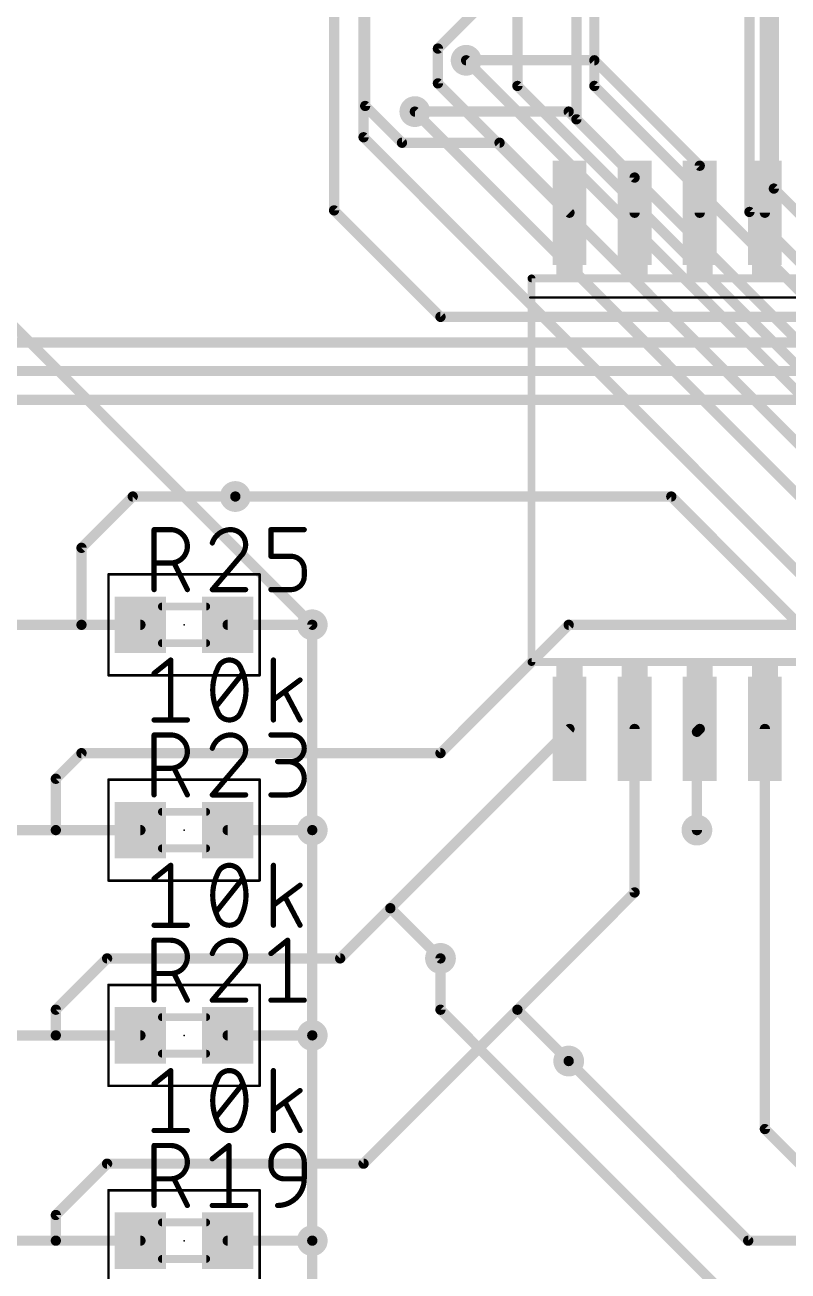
# Model space of a CAD drawing. Extents: x 0 to 132, y 0 to 57.
# Drawn here: x 50.9 to 65.78, y 12.91 to 37.19 of the extents above; entities that cross this region are included whole.
import ezdxf

# ---------------------------------------------------------------- set-up
doc = ezdxf.new("R2010")
doc.units = 0
for name, color, linetype in [('1', 22, 'CONTINUOUS'), ('16', 175, 'CONTINUOUS'), ('18', 82, 'CONTINUOUS'), ('21', 253, 'CONTINUOUS'), ('23', 7, 'CONTINUOUS'), ('25', 253, 'CONTINUOUS'), ('27', 253, 'CONTINUOUS'), ('39', 22, 'CONTINUOUS'), ('51', 253, 'CONTINUOUS')]:
    doc.layers.add(name, color=color, linetype=linetype)

# ---------------------------------------------------------------- blocks, each defined once
blk = doc.blocks.new('RECT')
blk.add_solid([(-0.5, -0.5), (0.5, -0.5), (-0.5, 0.5), (0.5, 0.5)])
blk = doc.blocks.new('ROUNDV')
at = {"const_width": 0.5}
blk.add_lwpolyline([(0, -0.25, 1), (0, 0.25, 1), (0, -0.25)], format="xyb", dxfattribs=at)

msp = doc.modelspace()

# ---------------------------------------------------------------- linework, layer by layer
at = {"layer": '1', "const_width": 0.2}
for points in [[(56.925, 45), (56.925, 33.575)], [(65.325, 33.5292), (65.325, 42.675)], [(57.5318, 35.6101), (57.5318, 40)], [(59.5, 36.5), (62, 36.5)], [(62, 36.5), (64.055, 34.445)], [(58.2487, 34.8932), (57.5318, 35.6101)], [(58.5, 35.5), (61.5, 35.5)], [(61.5, 35.5), (62.785, 34.215)], [(60.151, 34.8932), (58.2487, 34.8932)], [(61.515, 33.5292), (60.151, 34.8932)], [(64.055, 34.445), (64.055, 33.5292)], [(62.785, 34.215), (62.785, 33.5292)], [(56.925, 33.575), (59, 31.5)], [(80, 31.5), (59, 31.5)], [(46.5, 31), (80, 31)], [(33.8048, 30.4452), (79.5, 30.4452)], [(79.3821, 29.8821), (21.1179, 29.8821)], [(53, 28), (52, 27)], [(55, 28), (53, 28)], [(52, 27), (52, 25.5)], [(45.1, 25.5), (52, 25.5)], [(52, 25.5), (53.15, 25.5)], [(54.85, 25.5), (56.5, 25.5)], [(61.5, 25.5), (59, 23)], [(61.5, 25.5), (69.5, 25.5)], [(61.515, 23.4708), (58.0221, 19.9779)], [(62.785, 23.4708), (62.785, 20.285)], [(64.055, 23.4708), (64, 23.4158)], [(65.325, 23.4708), (65.325, 15.675)], [(64, 23.4158), (64, 21.5)], [(52, 23), (51.5, 22.5)], [(59, 23), (52, 23)], [(51.5, 22.5), (51.5, 21.5)], [(45.1, 21.5), (51.5, 21.5)], [(51.5, 21.5), (53.15, 21.5)], [(56.5, 21.5), (54.85, 21.5)], [(62.785, 20.285), (60.5, 18)], [(58.0221, 19.9779), (57.0442, 19)], [(59, 19), (58.0221, 19.9779)], [(52.5, 19), (51.5, 18)], [(57.0442, 19), (52.5, 19)], [(51.5, 18), (51.5, 17.5)], [(60.5, 18), (57.5, 15)], [(61.5, 17), (60.5, 18)], [(45.1, 17.5), (51.5, 17.5)], [(51.5, 17.5), (53.15, 17.5)], [(56.5, 17.5), (54.85, 17.5)], [(65.325, 15.675), (66, 15)], [(52.5, 15), (51.5, 14)], [(57.5, 15), (52.5, 15)], [(51.5, 14), (51.5, 13.5)], [(45.1, 13.5), (51.5, 13.5)], [(51.5, 13.5), (53.15, 13.5)], [(56.5, 13.5), (54.85, 13.5)]]:
    msp.add_lwpolyline(points, dxfattribs=at)
at = {"layer": '1', "const_width": 0.1}
for points in [[(59.5, 36.55, 1), (59.5, 36.45)], [(62.0354, 36.5354, 1), (61.9646, 36.4646)], [(62, 36.45, 1), (62, 36.55)], [(57.5672, 35.6454, 1), (57.4964, 35.5747)], [(57.4818, 35.6101, 1), (57.5818, 35.6101)], [(58.5, 35.55, 1), (58.5, 35.45)], [(61.5354, 35.5354, 1), (61.4646, 35.4646)], [(61.5, 35.45, 1), (61.5, 35.55)], [(58.2487, 34.9432, 1), (58.2487, 34.8432)], [(58.2133, 34.8578, 1), (58.284, 34.9286)], [(60.1864, 34.9286, 1), (60.1156, 34.8578)], [(60.151, 34.8432, 1), (60.151, 34.9432)], [(64.105, 34.445, 1), (64.005, 34.445)], [(64.0196, 34.4096, 1), (64.0904, 34.4804)], [(62.835, 34.215, 1), (62.735, 34.215)], [(62.7496, 34.1796, 1), (62.8204, 34.2504)], [(56.9604, 33.6104, 1), (56.8896, 33.5396)], [(56.875, 33.575, 1), (56.975, 33.575)], [(61.4796, 33.4938, 1), (61.5504, 33.5646)], [(62.735, 33.5292, 1), (62.835, 33.5292)], [(64.005, 33.5292, 1), (64.105, 33.5292)], [(65.275, 33.5292, 1), (65.375, 33.5292)], [(59, 31.55, 1), (59, 31.45)], [(58.9646, 31.4646, 1), (59.0354, 31.5354)], [(53, 28.05, 1), (53, 27.95)], [(53.0354, 27.9646, 1), (52.9646, 28.0354)], [(55, 27.95, 1), (55, 28.05)], [(51.9646, 27.0354, 1), (52.0354, 26.9646)], [(52.05, 27, 1), (51.95, 27)], [(52, 25.55, 1), (52, 25.45)], [(51.95, 25.5, 1), (52.05, 25.5)], [(52, 25.45, 1), (52, 25.55)], [(53.15, 25.45, 1), (53.15, 25.55)], [(54.85, 25.55, 1), (54.85, 25.45)], [(56.5, 25.45, 1), (56.5, 25.55)], [(61.5, 25.55, 1), (61.5, 25.45)], [(61.5354, 25.4646, 1), (61.4646, 25.5354)], [(61.5504, 23.4354, 1), (61.4796, 23.5062)], [(62.835, 23.4708, 1), (62.735, 23.4708)], [(64.0904, 23.4354, 1), (64.0196, 23.5062)], [(65.375, 23.4708, 1), (65.275, 23.4708)], [(63.9646, 23.4512, 1), (64.0354, 23.3804)], [(64.05, 23.4158, 1), (63.95, 23.4158)], [(52, 23.05, 1), (52, 22.95)], [(52.0354, 22.9646, 1), (51.9646, 23.0354)], [(58.9646, 23.0354, 1), (59.0354, 22.9646)], [(59, 22.95, 1), (59, 23.05)], [(51.4646, 22.5354, 1), (51.5354, 22.4646)], [(51.55, 22.5, 1), (51.45, 22.5)], [(51.5, 21.55, 1), (51.5, 21.45)], [(51.45, 21.5, 1), (51.55, 21.5)], [(51.5, 21.45, 1), (51.5, 21.55)], [(53.15, 21.45, 1), (53.15, 21.55)], [(54.85, 21.55, 1), (54.85, 21.45)], [(56.5, 21.45, 1), (56.5, 21.55)], [(63.95, 21.5, 1), (64.05, 21.5)], [(62.735, 20.285, 1), (62.835, 20.285)], [(62.8204, 20.2496, 1), (62.7496, 20.3204)], [(58.0575, 20.0133, 1), (57.9867, 19.9425)], [(57.9867, 20.0133, 1), (58.0575, 19.9425)], [(58.0575, 19.9425, 1), (57.9867, 20.0133)], [(52.5, 19.05, 1), (52.5, 18.95)], [(52.5354, 18.9646, 1), (52.4646, 19.0354)], [(57.0088, 19.0354, 1), (57.0796, 18.9646)], [(57.0442, 18.95, 1), (57.0442, 19.05)], [(58.9646, 18.9646, 1), (59.0354, 19.0354)], [(51.4646, 18.0354, 1), (51.5354, 17.9646)], [(51.55, 18, 1), (51.45, 18)], [(60.5354, 18.0354, 1), (60.4646, 17.9646)], [(60.4646, 18.0354, 1), (60.5354, 17.9646)], [(60.5354, 17.9646, 1), (60.4646, 18.0354)], [(51.5, 17.55, 1), (51.5, 17.45)], [(51.45, 17.5, 1), (51.55, 17.5)], [(51.5, 17.45, 1), (51.5, 17.55)], [(53.15, 17.45, 1), (53.15, 17.55)], [(54.85, 17.55, 1), (54.85, 17.45)], [(56.5, 17.45, 1), (56.5, 17.55)], [(61.4646, 16.9646, 1), (61.5354, 17.0354)], [(65.3604, 15.7104, 1), (65.2896, 15.6396)], [(65.275, 15.675, 1), (65.375, 15.675)], [(52.5, 15.05, 1), (52.5, 14.95)], [(52.5354, 14.9646, 1), (52.4646, 15.0354)], [(57.4646, 15.0354, 1), (57.5354, 14.9646)], [(57.5, 14.95, 1), (57.5, 15.05)], [(51.4646, 14.0354, 1), (51.5354, 13.9646)], [(51.55, 14, 1), (51.45, 14)], [(51.5, 13.55, 1), (51.5, 13.45)], [(51.5, 13.45, 1), (51.5, 13.55)], [(53.15, 13.45, 1), (53.15, 13.55)], [(54.85, 13.55, 1), (54.85, 13.45)], [(56.5, 13.45, 1), (56.5, 13.55)], [(51.45, 13.5, 1), (51.55, 13.5)]]:
    msp.add_lwpolyline(points, format="xyb", dxfattribs=at)
at = {"layer": '16', "const_width": 0.2}
for points in [[(65.024, 45.6313), (65.024, 33.5449)], [(65.5, 45.6503), (65.5, 34)], [(61.65, 35.35), (61.65, 42.2929)], [(62, 42.1479), (62, 36)], [(60.5, 36), (60.5, 41.6379)], [(57.5, 39), (57.5, 35)], [(58.95, 36.7278), (60.15, 37.9278)], [(58.95, 36.05), (58.95, 36.7278)], [(59.5, 36.5), (74.4286, 21.5714)], [(56.5, 25.5), (46, 36)], [(74.05, 20.95), (58.95, 36.05)], [(74.85, 21.65), (60.5, 36)], [(62, 36), (70, 28)], [(58.5, 35.5), (73.5, 20.5)], [(75, 22), (61.65, 35.35)], [(57.5, 35), (71.8048, 20.6952)], [(65.5, 34), (70.35, 29.15)], [(65.024, 33.5449), (69.6785, 28.8904)], [(63.5, 28), (55, 28)], [(72.5, 19), (63.5, 28)], [(56.5, 25.5), (56.5, 21.5)], [(56.5, 21.5), (56.5, 17.5)], [(59, 18), (59, 19)], [(64.5, 12.5), (59, 18)], [(56.5, 17.5), (56.5, 13.5)], [(65, 13.5), (61.5, 17)], [(56.5, 13.5), (56.5, 9.5)], [(92, 13.5), (65, 13.5)]]:
    msp.add_lwpolyline(points, dxfattribs=at)
at = {"layer": '16', "const_width": 0.1}
for points in [[(59, 36.7278, 1), (58.9, 36.7278)], [(58.9146, 36.7632, 1), (58.9854, 36.6925)], [(59.5354, 36.5354, 1), (59.4646, 36.4646)], [(58.9854, 36.0854, 1), (58.9146, 36.0146)], [(58.9, 36.05, 1), (59, 36.05)], [(60.5354, 36.0354, 1), (60.4646, 35.9646)], [(60.45, 36, 1), (60.55, 36)], [(62.0354, 36.0354, 1), (61.9646, 35.9646)], [(61.95, 36, 1), (62.05, 36)], [(58.5354, 35.5354, 1), (58.4646, 35.4646)], [(61.6854, 35.3854, 1), (61.6146, 35.3146)], [(61.6, 35.35, 1), (61.7, 35.35)], [(57.5354, 35.0354, 1), (57.4646, 34.9646)], [(57.45, 35, 1), (57.55, 35)], [(65.5354, 34.0354, 1), (65.4646, 33.9646)], [(65.45, 34, 1), (65.55, 34)], [(65.0594, 33.5803, 1), (64.9886, 33.5096)], [(64.974, 33.5449, 1), (65.074, 33.5449)], [(55, 28.05, 1), (55, 27.95)], [(63.5354, 28.0354, 1), (63.4646, 27.9646)], [(63.5, 27.95, 1), (63.5, 28.05)], [(56.55, 25.5, 1), (56.45, 25.5)], [(56.4646, 25.4646, 1), (56.5354, 25.5354)], [(56.55, 21.5, 1), (56.45, 21.5)], [(56.45, 21.5, 1), (56.55, 21.5)], [(59.05, 19, 1), (58.95, 19)], [(59.0354, 18.0354, 1), (58.9646, 17.9646)], [(58.95, 18, 1), (59.05, 18)], [(56.55, 17.5, 1), (56.45, 17.5)], [(56.45, 17.5, 1), (56.55, 17.5)], [(61.5354, 17.0354, 1), (61.4646, 16.9646)], [(56.55, 13.5, 1), (56.45, 13.5)], [(65, 13.55, 1), (65, 13.45)], [(56.45, 13.5, 1), (56.55, 13.5)], [(64.9646, 13.4646, 1), (65.0354, 13.5354)]]:
    msp.add_lwpolyline(points, format="xyb", dxfattribs=at)
at = {"layer": '21'}
for points, const_width in [([(76.225, 32.25), (60.775, 32.25)], 0.1524), ([(60.775, 32.25), (60.775, 24.775)], 0.1524), ([(76.247, 31.8782), (60.753, 31.8782)], 0.0508), ([(60.775, 24.775), (76.225, 24.775)], 0.1524)]:
    msp.add_lwpolyline(points, dxfattribs=dict(at, const_width=const_width))
for points, const_width in [([(60.775, 32.2881, 1), (60.775, 32.2119)], 0.0762), ([(60.8131, 32.25, 1), (60.7369, 32.25)], 0.0762), ([(60.753, 31.8909, 1), (60.753, 31.8655)], 0.0254), ([(60.775, 24.8131, 1), (60.775, 24.7369)], 0.0762), ([(60.7369, 24.775, 1), (60.8131, 24.775)], 0.0762)]:
    msp.add_lwpolyline(points, format="xyb", dxfattribs=dict(at, const_width=const_width))
at = {"layer": '23'}
for p in [(54, 25.5), (54, 21.5), (54, 17.5), (54, 13.5)]:
    msp.add_point(p, dxfattribs=at)
at = {"layer": '25', "const_width": 0.1016}
for points in [[(53.4158, 26.1858), (53.4158, 27.3542)], [(53.4158, 27.3542), (53.7404, 27.3542)], [(55.6944, 26.8349), (55.6944, 27.3542)], [(55.6944, 27.3542), (56.3435, 27.3542)], [(53.7404, 26.7051), (53.4158, 26.7051)], [(54.0649, 26.1858), (53.8053, 26.7051)], [(55.1032, 26.8349), (54.5514, 26.1858)], [(56.0839, 26.8349), (55.6944, 26.8349)], [(56.3435, 26.4454), (56.3435, 26.5753)], [(54.5514, 26.1858), (55.2005, 26.1858)], [(55.6944, 26.1858), (56.0839, 26.1858)], [(53.4158, 22.1858), (53.4158, 23.3542)], [(53.4158, 23.3542), (53.7404, 23.3542)], [(55.6944, 23.3542), (56.0839, 23.3542)], [(55.1032, 22.8349), (54.5514, 22.1858)], [(56.0839, 22.8349), (55.8243, 22.8349)], [(53.7404, 22.7051), (53.4158, 22.7051)], [(54.0649, 22.1858), (53.8053, 22.7051)], [(54.5514, 22.1858), (55.2005, 22.1858)], [(55.6944, 22.1858), (56.019, 22.1858)], [(53.4158, 18.1858), (53.4158, 19.3542)], [(53.4158, 19.3542), (53.7404, 19.3542)], [(55.6944, 19.0946), (56.019, 19.3542)], [(56.019, 19.3542), (56.019, 18.1858)], [(53.7404, 18.7051), (53.4158, 18.7051)], [(54.0649, 18.1858), (53.8053, 18.7051)], [(55.1032, 18.8349), (54.5514, 18.1858)], [(54.5514, 18.1858), (55.2005, 18.1858)], [(55.6944, 18.1858), (56.3435, 18.1858)], [(53.4158, 14.1858), (53.4158, 15.3542)], [(53.4158, 15.3542), (53.7404, 15.3542)], [(54.5514, 15.0946), (54.876, 15.3542)], [(54.876, 15.3542), (54.876, 14.1858)], [(55.6944, 14.9647), (55.6944, 15.0296)], [(56.3435, 15.0296), (56.3435, 14.7051)], [(53.7404, 14.7051), (53.4158, 14.7051)], [(54.0649, 14.1858), (53.8053, 14.7051)], [(56.3435, 14.7051), (55.9541, 14.7051)], [(54.5514, 14.1858), (55.2005, 14.1858)]]:
    msp.add_lwpolyline(points, dxfattribs=at)
at = {"layer": '25'}
for points, const_width in [([(53.4412, 27.3542, 1), (53.3904, 27.3542)], 0.0508), ([(53.4158, 27.3796, 1), (53.4158, 27.3288)], 0.0508), ([(53.7404, 26.7051, 1), (53.7404, 27.3542)], 0.1016), ([(53.7404, 27.3796, 1), (53.7404, 27.3288)], 0.0508), ([(53.7404, 27.3288, 1), (53.7404, 27.3796)], 0.0508), ([(54.9084, 27.3542, 0.3252), (54.5514, 27.0946)], 0.1016), ([(55.2005, 27.0621, 0.4142), (54.9084, 27.3542)], 0.1016), ([(54.9084, 27.3796, 1), (54.9084, 27.3288)], 0.0508), ([(54.9084, 27.3288, 1), (54.9084, 27.3796)], 0.0508), ([(55.7198, 27.3542, 1), (55.669, 27.3542)], 0.0508), ([(55.6944, 27.3796, 1), (55.6944, 27.3288)], 0.0508), ([(56.3435, 27.3288, 1), (56.3435, 27.3796)], 0.0508), ([(54.5273, 27.1024, 1), (54.5756, 27.0867)], 0.0508), ([(55.1032, 26.8349, 0.2053), (55.2005, 27.0621)], 0.1016), ([(55.2259, 27.0621, 1), (55.1751, 27.0621)], 0.0508), ([(55.1751, 27.0621, 1), (55.2259, 27.0621)], 0.0508), ([(53.4158, 26.7305, 1), (53.4158, 26.6797)], 0.0508), ([(53.7404, 26.7305, 1), (53.7404, 26.6797)], 0.0508), ([(53.7404, 26.6797, 1), (53.7404, 26.7305)], 0.0508), ([(53.828, 26.7164, 1), (53.7825, 26.6937)], 0.0508), ([(55.0857, 26.8533, 1), (55.1207, 26.8165)], 0.0508), ([(55.1225, 26.8185, 1), (55.0838, 26.8514)], 0.0508), ([(55.6944, 26.8603, 1), (55.6944, 26.8095)], 0.0508), ([(55.669, 26.8349, 1), (55.7198, 26.8349)], 0.0508), ([(56.3435, 26.5753, 0.4142), (56.0839, 26.8349)], 0.1016), ([(56.0839, 26.8603, 1), (56.0839, 26.8095)], 0.0508), ([(56.0839, 26.8095, 1), (56.0839, 26.8603)], 0.0508), ([(56.0839, 26.1858, 0.4142), (56.3435, 26.4454)], 0.1016), ([(56.3689, 26.5753, 1), (56.3181, 26.5753)], 0.0508), ([(56.3181, 26.5753, 1), (56.3689, 26.5753)], 0.0508), ([(56.3689, 26.4454, 1), (56.3181, 26.4454)], 0.0508), ([(56.3181, 26.4454, 1), (56.3689, 26.4454)], 0.0508), ([(54.5514, 26.2112, 1), (54.5514, 26.1604)], 0.0508), ([(54.5321, 26.2023, 1), (54.5708, 26.1693)], 0.0508), ([(55.2005, 26.1604, 1), (55.2005, 26.2112)], 0.0508), ([(55.6944, 26.2112, 1), (55.6944, 26.1604)], 0.0508), ([(56.0839, 26.2112, 1), (56.0839, 26.1604)], 0.0508), ([(56.0839, 26.1604, 1), (56.0839, 26.2112)], 0.0508), ([(53.3904, 26.1858, 1), (53.4412, 26.1858)], 0.0508), ([(54.0422, 26.1744, 1), (54.0876, 26.1972)], 0.0508), ([(53.4412, 23.3542, 1), (53.3904, 23.3542)], 0.0508), ([(53.4158, 23.3796, 1), (53.4158, 23.3288)], 0.0508), ([(53.7404, 22.7051, 1), (53.7404, 23.3542)], 0.1016), ([(53.7404, 23.3796, 1), (53.7404, 23.3288)], 0.0508), ([(53.7404, 23.3288, 1), (53.7404, 23.3796)], 0.0508), ([(54.9084, 23.3542, 0.3252), (54.5514, 23.0946)], 0.1016), ([(55.2005, 23.0621, 0.4142), (54.9084, 23.3542)], 0.1016), ([(54.9084, 23.3796, 1), (54.9084, 23.3288)], 0.0508), ([(54.9084, 23.3288, 1), (54.9084, 23.3796)], 0.0508), ([(55.6944, 23.3796, 1), (55.6944, 23.3288)], 0.0508), ([(56.0839, 22.8349, 1), (56.0839, 23.3542)], 0.1016), ([(56.0839, 23.3796, 1), (56.0839, 23.3288)], 0.0508), ([(56.0839, 23.3288, 1), (56.0839, 23.3796)], 0.0508), ([(54.5273, 23.1024, 1), (54.5756, 23.0867)], 0.0508), ([(55.1032, 22.8349, 0.2053), (55.2005, 23.0621)], 0.1016), ([(55.2259, 23.0621, 1), (55.1751, 23.0621)], 0.0508), ([(55.1751, 23.0621, 1), (55.2259, 23.0621)], 0.0508), ([(55.0857, 22.8533, 1), (55.1207, 22.8165)], 0.0508), ([(55.1225, 22.8185, 1), (55.0838, 22.8514)], 0.0508), ([(55.8243, 22.8603, 1), (55.8243, 22.8095)], 0.0508), ([(56.019, 22.1858, 1), (56.019, 22.8349)], 0.1016), ([(56.019, 22.8603, 1), (56.019, 22.8095)], 0.0508), ([(56.0839, 22.8603, 1), (56.0839, 22.8095)], 0.0508), ([(56.0839, 22.8095, 1), (56.0839, 22.8603)], 0.0508), ([(53.4158, 22.7305, 1), (53.4158, 22.6797)], 0.0508), ([(53.7404, 22.7305, 1), (53.7404, 22.6797)], 0.0508), ([(53.7404, 22.6797, 1), (53.7404, 22.7305)], 0.0508), ([(53.828, 22.7164, 1), (53.7825, 22.6937)], 0.0508), ([(53.3904, 22.1858, 1), (53.4412, 22.1858)], 0.0508), ([(54.0422, 22.1744, 1), (54.0876, 22.1972)], 0.0508), ([(54.5514, 22.2112, 1), (54.5514, 22.1604)], 0.0508), ([(54.5321, 22.2023, 1), (54.5708, 22.1693)], 0.0508), ([(55.2005, 22.1604, 1), (55.2005, 22.2112)], 0.0508), ([(55.6944, 22.2112, 1), (55.6944, 22.1604)], 0.0508), ([(56.019, 22.2112, 1), (56.019, 22.1604)], 0.0508), ([(56.019, 22.1604, 1), (56.019, 22.2112)], 0.0508), ([(53.4412, 19.3542, 1), (53.3904, 19.3542)], 0.0508), ([(53.4158, 19.3796, 1), (53.4158, 19.3288)], 0.0508), ([(53.7404, 18.7051, 1), (53.7404, 19.3542)], 0.1016), ([(53.7404, 19.3796, 1), (53.7404, 19.3288)], 0.0508), ([(53.7404, 19.3288, 1), (53.7404, 19.3796)], 0.0508), ([(54.9084, 19.3542, 0.3252), (54.5514, 19.0946)], 0.1016), ([(55.2005, 19.0621, 0.4142), (54.9084, 19.3542)], 0.1016), ([(54.9084, 19.3796, 1), (54.9084, 19.3288)], 0.0508), ([(54.9084, 19.3288, 1), (54.9084, 19.3796)], 0.0508), ([(56.0444, 19.3542, 1), (55.9936, 19.3542)], 0.0508), ([(56.0349, 19.3344, 1), (56.0031, 19.374)], 0.0508), ([(54.5273, 19.1024, 1), (54.5756, 19.0867)], 0.0508), ([(55.1032, 18.8349, 0.2053), (55.2005, 19.0621)], 0.1016), ([(55.2259, 19.0621, 1), (55.1751, 19.0621)], 0.0508), ([(55.1751, 19.0621, 1), (55.2259, 19.0621)], 0.0508), ([(55.6786, 19.1144, 1), (55.7103, 19.0747)], 0.0508), ([(53.4158, 18.7305, 1), (53.4158, 18.6797)], 0.0508), ([(53.7404, 18.7305, 1), (53.7404, 18.6797)], 0.0508), ([(53.7404, 18.6797, 1), (53.7404, 18.7305)], 0.0508), ([(53.828, 18.7164, 1), (53.7825, 18.6937)], 0.0508), ([(55.0857, 18.8533, 1), (55.1207, 18.8165)], 0.0508), ([(55.1225, 18.8185, 1), (55.0838, 18.8514)], 0.0508), ([(53.3904, 18.1858, 1), (53.4412, 18.1858)], 0.0508), ([(54.0422, 18.1744, 1), (54.0876, 18.1972)], 0.0508), ([(54.5514, 18.2112, 1), (54.5514, 18.1604)], 0.0508), ([(54.5321, 18.2023, 1), (54.5708, 18.1693)], 0.0508), ([(55.2005, 18.1604, 1), (55.2005, 18.2112)], 0.0508), ([(55.6944, 18.2112, 1), (55.6944, 18.1604)], 0.0508), ([(55.9936, 18.1858, 1), (56.0444, 18.1858)], 0.0508), ([(56.3435, 18.1604, 1), (56.3435, 18.2112)], 0.0508), ([(53.4412, 15.3542, 1), (53.3904, 15.3542)], 0.0508), ([(53.4158, 15.3796, 1), (53.4158, 15.3288)], 0.0508), ([(53.7404, 14.7051, 1), (53.7404, 15.3542)], 0.1016), ([(53.7404, 15.3796, 1), (53.7404, 15.3288)], 0.0508), ([(53.7404, 15.3288, 1), (53.7404, 15.3796)], 0.0508), ([(54.9014, 15.3542, 1), (54.8506, 15.3542)], 0.0508), ([(54.8919, 15.3344, 1), (54.8601, 15.374)], 0.0508), ([(56.3435, 15.0296, 1), (55.6944, 15.0296)], 0.1016), ([(54.5356, 15.1144, 1), (54.5673, 15.0747)], 0.0508), ([(55.7198, 15.0296, 1), (55.669, 15.0296)], 0.0508), ([(55.669, 15.0296, 1), (55.7198, 15.0296)], 0.0508), ([(56.3689, 15.0296, 1), (56.3181, 15.0296)], 0.0508), ([(56.3181, 15.0296, 1), (56.3689, 15.0296)], 0.0508), ([(55.6944, 14.9647, 0.4142), (55.9541, 14.7051)], 0.1016), ([(55.7198, 14.9647, 1), (55.669, 14.9647)], 0.0508), ([(55.669, 14.9647, 1), (55.7198, 14.9647)], 0.0508), ([(53.4158, 14.7305, 1), (53.4158, 14.6797)], 0.0508), ([(53.7404, 14.7305, 1), (53.7404, 14.6797)], 0.0508), ([(53.7404, 14.6797, 1), (53.7404, 14.7305)], 0.0508), ([(53.828, 14.7164, 1), (53.7825, 14.6937)], 0.0508), ([(55.8243, 14.1858, 0.4142), (56.3435, 14.7051)], 0.1016), ([(55.9541, 14.7305, 1), (55.9541, 14.6797)], 0.0508), ([(55.9541, 14.6797, 1), (55.9541, 14.7305)], 0.0508), ([(56.3689, 14.7051, 1), (56.3181, 14.7051)], 0.0508), ([(56.3181, 14.7051, 1), (56.3689, 14.7051)], 0.0508), ([(56.3435, 14.6797, 1), (56.3435, 14.7305)], 0.0508), ([(53.3904, 14.1858, 1), (53.4412, 14.1858)], 0.0508), ([(54.0422, 14.1744, 1), (54.0876, 14.1972)], 0.0508), ([(54.5514, 14.2112, 1), (54.5514, 14.1604)], 0.0508), ([(54.8506, 14.1858, 1), (54.9014, 14.1858)], 0.0508), ([(55.2005, 14.1604, 1), (55.2005, 14.2112)], 0.0508), ([(55.8243, 14.2112, 1), (55.8243, 14.1604)], 0.0508)]:
    msp.add_lwpolyline(points, format="xyb", dxfattribs=dict(at, const_width=const_width))
at = {"layer": '27', "const_width": 0.1016}
for points in [[(53.4158, 24.5546), (53.7404, 24.8142)], [(53.7404, 24.8142), (53.7404, 23.6458)], [(55.7422, 23.6458), (55.7422, 24.8142)], [(54.6237, 23.9054), (55.143, 24.5546)], [(56.2614, 24.4247), (55.7422, 24.0353)], [(56.2614, 23.6458), (55.9693, 24.1975)], [(53.4158, 23.6458), (54.0649, 23.6458)], [(53.4158, 20.5546), (53.7404, 20.8142)], [(53.7404, 20.8142), (53.7404, 19.6458)], [(55.7422, 19.6458), (55.7422, 20.8142)], [(54.6237, 19.9054), (55.143, 20.5546)], [(56.2614, 20.4247), (55.7422, 20.0353)], [(56.2614, 19.6458), (55.9693, 20.1975)], [(53.4158, 19.6458), (54.0649, 19.6458)], [(53.4158, 16.5546), (53.7404, 16.8142)], [(53.7404, 16.8142), (53.7404, 15.6458)], [(55.7422, 15.6458), (55.7422, 16.8142)], [(54.6237, 15.9054), (55.143, 16.5546)], [(56.2614, 16.4247), (55.7422, 16.0353)], [(56.2614, 15.6458), (55.9693, 16.1975)], [(53.4158, 15.6458), (54.0649, 15.6458)]]:
    msp.add_lwpolyline(points, dxfattribs=at)
at = {"layer": '27'}
for points, const_width in [([(53.7658, 24.8142, 1), (53.715, 24.8142)], 0.0508), ([(53.7562, 24.7944, 1), (53.7245, 24.834)], 0.0508), ([(54.8834, 24.8142, 0.3205), (54.6562, 24.6519)], 0.1016), ([(54.8833, 24.8396, 1), (54.8834, 24.7888)], 0.0508), ([(55.1105, 24.6519, 0.3205), (54.8834, 24.8142)], 0.1016), ([(54.8833, 24.7888, 1), (54.8834, 24.8396)], 0.0508), ([(55.7676, 24.8142, 1), (55.7168, 24.8142)], 0.0508), ([(53.3999, 24.5744, 1), (53.4317, 24.5347)], 0.0508), ([(54.6562, 24.6519, 0.1139), (54.5588, 24.23)], 0.1016), ([(54.6321, 24.6602, 1), (54.6802, 24.6437)], 0.0508), ([(54.679, 24.6408, 1), (54.6333, 24.6631)], 0.0508), ([(55.1334, 24.6631, 1), (55.0877, 24.6408)], 0.0508), ([(55.2079, 24.23, 0.1139), (55.1105, 24.6519)], 0.1016), ([(55.0865, 24.6437, 1), (55.1346, 24.6602)], 0.0508), ([(55.1628, 24.5387, 1), (55.1232, 24.5704)], 0.0508), ([(56.2767, 24.4044, 1), (56.2462, 24.4451)], 0.0508), ([(54.5588, 24.23, 0.1139), (54.6562, 23.8081)], 0.1016), ([(54.5842, 24.23, 1), (54.5334, 24.23)], 0.0508), ([(54.5334, 24.23, 1), (54.5842, 24.23)], 0.0508), ([(55.1105, 23.8081, 0.1139), (55.2079, 24.23)], 0.1016), ([(55.2333, 24.23, 1), (55.1825, 24.23)], 0.0508), ([(55.1825, 24.23, 1), (55.2333, 24.23)], 0.0508), ([(55.7269, 24.0556, 1), (55.7574, 24.0149)], 0.0508), ([(55.9918, 24.2094, 1), (55.9469, 24.1857)], 0.0508), ([(54.6039, 23.9213, 1), (54.6435, 23.8896)], 0.0508), ([(54.6802, 23.8163, 1), (54.6321, 23.7998)], 0.0508), ([(54.6562, 23.8081, 0.3205), (54.8834, 23.6458)], 0.1016), ([(54.6333, 23.7969, 1), (54.679, 23.8192)], 0.0508), ([(54.8834, 23.6458, 0.3205), (55.1105, 23.8081)], 0.1016), ([(55.0877, 23.8192, 1), (55.1334, 23.7969)], 0.0508), ([(55.1346, 23.7998, 1), (55.0865, 23.8163)], 0.0508), ([(53.4158, 23.6712, 1), (53.4158, 23.6204)], 0.0508), ([(53.715, 23.6458, 1), (53.7658, 23.6458)], 0.0508), ([(54.0649, 23.6204, 1), (54.0649, 23.6712)], 0.0508), ([(54.8833, 23.6712, 1), (54.8834, 23.6204)], 0.0508), ([(54.8833, 23.6204, 1), (54.8834, 23.6712)], 0.0508), ([(55.7168, 23.6458, 1), (55.7676, 23.6458)], 0.0508), ([(56.239, 23.6339, 1), (56.2839, 23.6577)], 0.0508), ([(53.7658, 20.8142, 1), (53.715, 20.8142)], 0.0508), ([(53.7562, 20.7944, 1), (53.7245, 20.834)], 0.0508), ([(54.6562, 20.6519, 0.1139), (54.5588, 20.23)], 0.1016), ([(54.6321, 20.6602, 1), (54.6802, 20.6437)], 0.0508), ([(54.8834, 20.8142, 0.3205), (54.6562, 20.6519)], 0.1016), ([(54.679, 20.6408, 1), (54.6333, 20.6631)], 0.0508), ([(54.8833, 20.8396, 1), (54.8834, 20.7888)], 0.0508), ([(55.1105, 20.6519, 0.3205), (54.8834, 20.8142)], 0.1016), ([(54.8833, 20.7888, 1), (54.8834, 20.8396)], 0.0508), ([(55.1334, 20.6631, 1), (55.0877, 20.6408)], 0.0508), ([(55.2079, 20.23, 0.1139), (55.1105, 20.6519)], 0.1016), ([(55.0865, 20.6437, 1), (55.1346, 20.6602)], 0.0508), ([(55.7676, 20.8142, 1), (55.7168, 20.8142)], 0.0508), ([(53.3999, 20.5744, 1), (53.4317, 20.5347)], 0.0508), ([(55.1628, 20.5387, 1), (55.1232, 20.5704)], 0.0508), ([(56.2767, 20.4044, 1), (56.2462, 20.4451)], 0.0508), ([(54.5588, 20.23, 0.1139), (54.6562, 19.8081)], 0.1016), ([(54.5842, 20.23, 1), (54.5334, 20.23)], 0.0508), ([(54.5334, 20.23, 1), (54.5842, 20.23)], 0.0508), ([(55.1105, 19.8081, 0.1139), (55.2079, 20.23)], 0.1016), ([(55.2333, 20.23, 1), (55.1825, 20.23)], 0.0508), ([(55.1825, 20.23, 1), (55.2333, 20.23)], 0.0508), ([(55.9918, 20.2094, 1), (55.9469, 20.1857)], 0.0508), ([(54.6039, 19.9213, 1), (54.6435, 19.8896)], 0.0508), ([(55.7269, 20.0556, 1), (55.7574, 20.0149)], 0.0508), ([(53.4158, 19.6712, 1), (53.4158, 19.6204)], 0.0508), ([(53.715, 19.6458, 1), (53.7658, 19.6458)], 0.0508), ([(54.0649, 19.6204, 1), (54.0649, 19.6712)], 0.0508), ([(54.6802, 19.8163, 1), (54.6321, 19.7998)], 0.0508), ([(54.6562, 19.8081, 0.3205), (54.8834, 19.6458)], 0.1016), ([(54.6333, 19.7969, 1), (54.679, 19.8192)], 0.0508), ([(54.8833, 19.6712, 1), (54.8834, 19.6204)], 0.0508), ([(54.8834, 19.6458, 0.3205), (55.1105, 19.8081)], 0.1016), ([(54.8833, 19.6204, 1), (54.8834, 19.6712)], 0.0508), ([(55.0877, 19.8192, 1), (55.1334, 19.7969)], 0.0508), ([(55.1346, 19.7998, 1), (55.0865, 19.8163)], 0.0508), ([(55.7168, 19.6458, 1), (55.7676, 19.6458)], 0.0508), ([(56.239, 19.6339, 1), (56.2839, 19.6577)], 0.0508), ([(53.7658, 16.8142, 1), (53.715, 16.8142)], 0.0508), ([(53.7562, 16.7944, 1), (53.7245, 16.834)], 0.0508), ([(54.8834, 16.8142, 0.3205), (54.6562, 16.6519)], 0.1016), ([(54.8833, 16.8396, 1), (54.8834, 16.7888)], 0.0508), ([(55.1105, 16.6519, 0.3205), (54.8834, 16.8142)], 0.1016), ([(54.8833, 16.7888, 1), (54.8834, 16.8396)], 0.0508), ([(55.7676, 16.8142, 1), (55.7168, 16.8142)], 0.0508), ([(53.3999, 16.5744, 1), (53.4317, 16.5347)], 0.0508), ([(54.6562, 16.6519, 0.1139), (54.5588, 16.23)], 0.1016), ([(54.6321, 16.6602, 1), (54.6802, 16.6437)], 0.0508), ([(54.679, 16.6408, 1), (54.6333, 16.6631)], 0.0508), ([(55.1334, 16.6631, 1), (55.0877, 16.6408)], 0.0508), ([(55.2079, 16.23, 0.1139), (55.1105, 16.6519)], 0.1016), ([(55.0865, 16.6437, 1), (55.1346, 16.6602)], 0.0508), ([(55.1628, 16.5387, 1), (55.1232, 16.5704)], 0.0508), ([(54.5588, 16.23, 0.1139), (54.6562, 15.8081)], 0.1016), ([(54.5842, 16.23, 1), (54.5334, 16.23)], 0.0508), ([(55.1105, 15.8081, 0.1139), (55.2079, 16.23)], 0.1016), ([(55.2333, 16.23, 1), (55.1825, 16.23)], 0.0508), ([(56.2767, 16.4044, 1), (56.2462, 16.4451)], 0.0508), ([(54.5334, 16.23, 1), (54.5842, 16.23)], 0.0508), ([(55.1825, 16.23, 1), (55.2333, 16.23)], 0.0508), ([(55.7269, 16.0556, 1), (55.7574, 16.0149)], 0.0508), ([(55.9918, 16.2094, 1), (55.9469, 16.1857)], 0.0508), ([(54.6039, 15.9213, 1), (54.6435, 15.8896)], 0.0508), ([(54.6802, 15.8163, 1), (54.6321, 15.7998)], 0.0508), ([(54.6562, 15.8081, 0.3205), (54.8834, 15.6458)], 0.1016), ([(54.6333, 15.7969, 1), (54.679, 15.8192)], 0.0508), ([(54.8834, 15.6458, 0.3205), (55.1105, 15.8081)], 0.1016), ([(55.0877, 15.8192, 1), (55.1334, 15.7969)], 0.0508), ([(55.1346, 15.7998, 1), (55.0865, 15.8163)], 0.0508), ([(53.4158, 15.6712, 1), (53.4158, 15.6204)], 0.0508), ([(53.715, 15.6458, 1), (53.7658, 15.6458)], 0.0508), ([(54.0649, 15.6204, 1), (54.0649, 15.6712)], 0.0508), ([(54.8833, 15.6712, 1), (54.8834, 15.6204)], 0.0508), ([(54.8833, 15.6204, 1), (54.8834, 15.6712)], 0.0508), ([(55.7168, 15.6458, 1), (55.7676, 15.6458)], 0.0508), ([(56.239, 15.6339, 1), (56.2839, 15.6577)], 0.0508)]:
    msp.add_lwpolyline(points, format="xyb", dxfattribs=dict(at, const_width=const_width))
at = {"layer": '39', "const_width": 0.0508}
for points in [[(52.527, 26.483), (55.473, 26.483)], [(52.527, 24.517), (52.527, 26.483)], [(55.473, 26.483), (55.473, 24.517)], [(55.473, 24.517), (52.527, 24.517)], [(52.527, 22.483), (55.473, 22.483)], [(52.527, 20.517), (52.527, 22.483)], [(55.473, 22.483), (55.473, 20.517)], [(55.473, 20.517), (52.527, 20.517)], [(52.527, 18.483), (55.473, 18.483)], [(52.527, 16.517), (52.527, 18.483)], [(55.473, 18.483), (55.473, 16.517)], [(55.473, 16.517), (52.527, 16.517)], [(52.527, 14.483), (55.473, 14.483)], [(52.527, 12.517), (52.527, 14.483)], [(55.473, 14.483), (55.473, 12.517)]]:
    msp.add_lwpolyline(points, dxfattribs=at)
at = {"layer": '39', "const_width": 0.0254}
for points in [[(52.527, 26.4957, 1), (52.527, 26.4703)], [(52.5397, 26.483, 1), (52.5143, 26.483)], [(55.4857, 26.483, 1), (55.4603, 26.483)], [(55.473, 26.4703, 1), (55.473, 26.4957)], [(52.527, 24.5297, 1), (52.527, 24.5043)], [(52.5143, 24.517, 1), (52.5397, 24.517)], [(55.4603, 24.517, 1), (55.4857, 24.517)], [(55.473, 24.5043, 1), (55.473, 24.5297)], [(52.527, 22.4957, 1), (52.527, 22.4703)], [(52.5397, 22.483, 1), (52.5143, 22.483)], [(55.4857, 22.483, 1), (55.4603, 22.483)], [(55.473, 22.4703, 1), (55.473, 22.4957)], [(52.527, 20.5297, 1), (52.527, 20.5043)], [(52.5143, 20.517, 1), (52.5397, 20.517)], [(55.4603, 20.517, 1), (55.4857, 20.517)], [(55.473, 20.5043, 1), (55.473, 20.5297)], [(52.527, 18.4957, 1), (52.527, 18.4703)], [(52.5397, 18.483, 1), (52.5143, 18.483)], [(55.4857, 18.483, 1), (55.4603, 18.483)], [(55.473, 18.4703, 1), (55.473, 18.4957)], [(52.527, 16.5297, 1), (52.527, 16.5043)], [(52.5143, 16.517, 1), (52.5397, 16.517)], [(55.4603, 16.517, 1), (55.4857, 16.517)], [(55.473, 16.5043, 1), (55.473, 16.5297)], [(52.527, 14.4957, 1), (52.527, 14.4703)], [(52.5397, 14.483, 1), (52.5143, 14.483)], [(55.4857, 14.483, 1), (55.4603, 14.483)], [(55.473, 14.4703, 1), (55.473, 14.4957)]]:
    msp.add_lwpolyline(points, format="xyb", dxfattribs=at)
at = {"layer": '51', "const_width": 0.1524}
for points in [[(54.432, 25.856), (53.568, 25.856)], [(53.568, 25.144), (54.432, 25.144)], [(54.432, 21.856), (53.568, 21.856)], [(53.568, 21.144), (54.432, 21.144)], [(54.432, 17.856), (53.568, 17.856)], [(53.568, 17.144), (54.432, 17.144)], [(54.432, 13.856), (53.568, 13.856)], [(53.568, 13.144), (54.432, 13.144)]]:
    msp.add_lwpolyline(points, dxfattribs=at)
at = {"layer": '51', "const_width": 0.0762}
for points in [[(53.568, 25.8941, 1), (53.568, 25.8179)], [(54.432, 25.8179, 1), (54.432, 25.8941)], [(53.568, 25.1821, 1), (53.568, 25.1059)], [(54.432, 25.1059, 1), (54.432, 25.1821)], [(53.568, 21.8941, 1), (53.568, 21.8179)], [(54.432, 21.8179, 1), (54.432, 21.8941)], [(53.568, 21.1821, 1), (53.568, 21.1059)], [(54.432, 21.1059, 1), (54.432, 21.1821)], [(53.568, 17.8941, 1), (53.568, 17.8179)], [(54.432, 17.8179, 1), (54.432, 17.8941)], [(53.568, 17.1821, 1), (53.568, 17.1059)], [(54.432, 17.1059, 1), (54.432, 17.1821)], [(53.568, 13.8941, 1), (53.568, 13.8179)], [(54.432, 13.8179, 1), (54.432, 13.8941)], [(53.568, 13.1821, 1), (53.568, 13.1059)], [(54.432, 13.1059, 1), (54.432, 13.1821)]]:
    msp.add_lwpolyline(points, format="xyb", dxfattribs=at)

# ---------------------------------------------------------------- block references
at = {"layer": '1', "xscale": 0.6604, "yscale": 2.032, "rotation": 180}
for p in [(61.515, 33.5292), (62.785, 33.5292), (64.055, 33.5292), (65.325, 33.5292), (61.515, 23.4708), (62.785, 23.4708), (64.055, 23.4708), (65.325, 23.4708)]:
    msp.add_blockref('RECT', p, dxfattribs=at)
at = {"layer": '1', "yscale": 1.1}
for p in [(53.15, 25.5), (54.85, 25.5), (53.15, 21.5), (54.85, 21.5), (53.15, 17.5), (54.85, 17.5), (53.15, 13.5), (54.85, 13.5)]:
    msp.add_blockref('RECT', p, dxfattribs=at)
at = {"layer": '18', "xscale": 0.6, "yscale": 0.6}
for p in [(59.5, 36.5), (59.5, 36.5), (58.5, 35.5), (58.5, 35.5), (55, 28), (55, 28), (56.5, 25.5), (56.5, 25.5), (56.5, 21.5), (56.5, 21.5), (64, 21.5), (64, 21.5), (59, 19), (59, 19), (56.5, 17.5), (56.5, 17.5), (61.5, 17), (61.5, 17), (56.5, 13.5), (56.5, 13.5)]:
    msp.add_blockref('ROUNDV', p, dxfattribs=at)
at = {"layer": '21', "xscale": 0.508, "yscale": 0.127, "rotation": 180}
for p in [(61.515, 32.2973), (62.785, 32.2973), (64.055, 32.2973), (65.325, 32.2973), (61.515, 24.7027), (62.785, 24.7027), (64.055, 24.7027), (65.325, 24.7027)]:
    msp.add_blockref('RECT', p, dxfattribs=at)
at = {"layer": '51', "xscale": 0.508, "yscale": 1.4732, "rotation": 180}
for p in [(61.515, 33.0974), (62.785, 33.0974), (64.055, 33.0974), (65.325, 33.0974), (61.515, 23.9026), (62.785, 23.9026), (64.055, 23.9026), (65.325, 23.9026)]:
    msp.add_blockref('RECT', p, dxfattribs=at)
at = {"layer": '51', "xscale": 0.4064, "yscale": 0.8636}
for p in [(53.365, 25.5), (54.635, 25.5), (53.365, 21.5), (54.635, 21.5), (53.365, 17.5), (54.635, 17.5), (53.365, 13.5), (54.635, 13.5)]:
    msp.add_blockref('RECT', p, dxfattribs=at)

doc.saveas('drawing.dxf')
